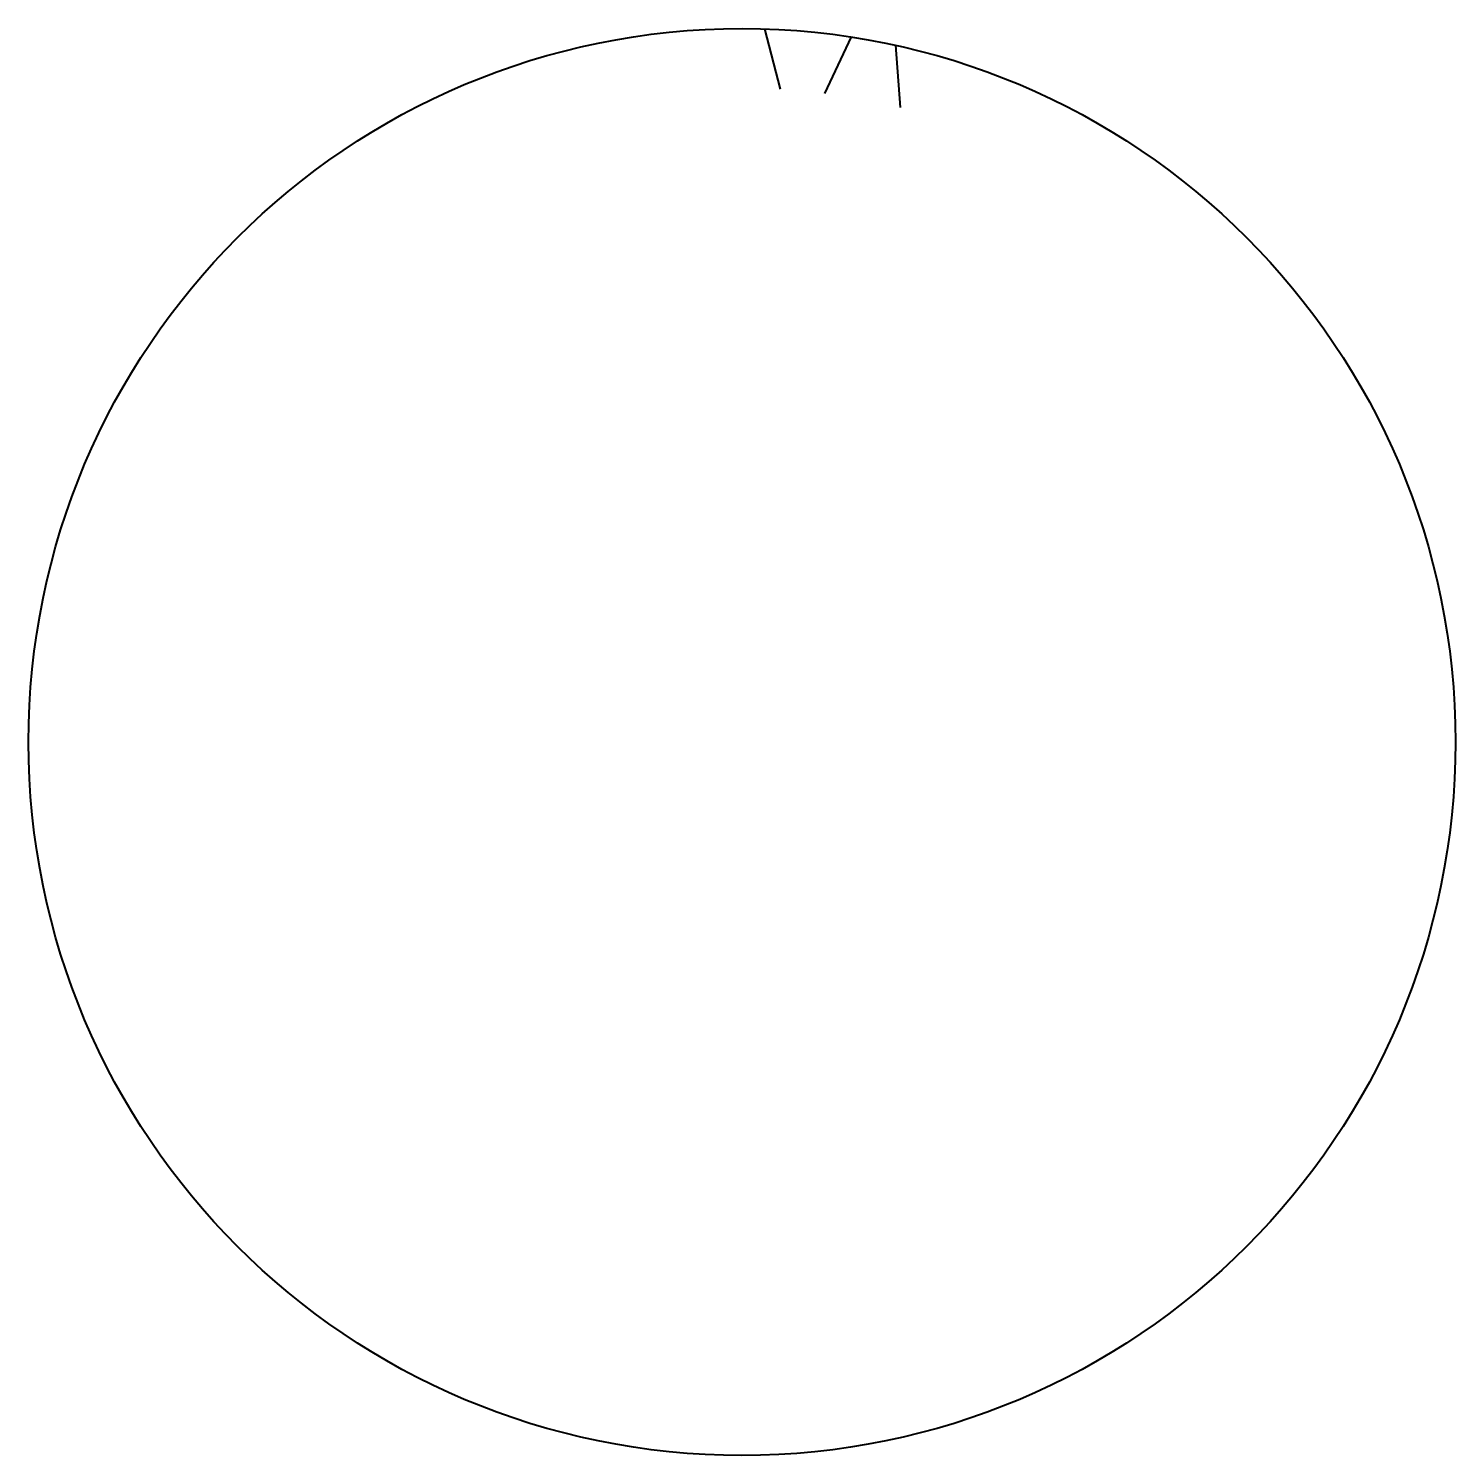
# Model space of a CAD drawing. Header units: millimetres. Extents: x -60 to 60, y -60 to 60.
import ezdxf

# ---------------------------------------------------------------- set-up
doc = ezdxf.new("R2010")
doc.units = ezdxf.units.MM
doc.layers.add('ModelSketch_Visible', color=7, linetype='Continuous', lineweight=40)

msp = doc.modelspace()

# ---------------------------------------------------------------- linework, layer by layer
at = {"layer": 'ModelSketch_Visible'}
for p, q in [((1.88, 59.97), (3.22, 54.89)), ((6.96, 54.54), (9.21, 59.29)), ((12.91, 58.59), (13.29, 53.35))]:
    msp.add_line(p, q, dxfattribs=at)
msp.add_circle((0, 0), 60, dxfattribs=at)

doc.saveas('drawing.dxf')
